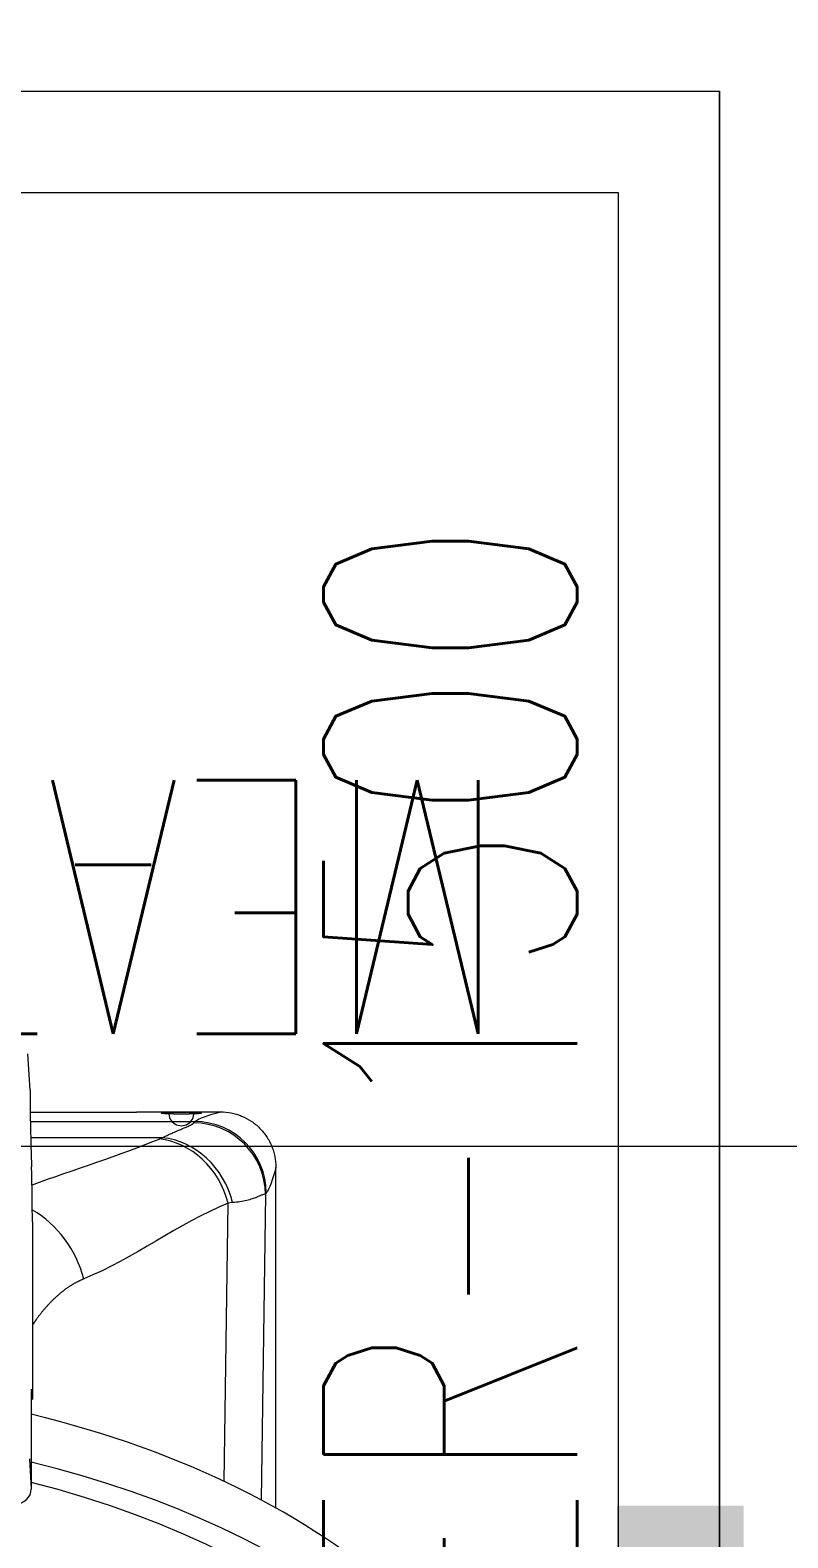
# Model space of a CAD drawing. Header units: millimetres. Extents: x 886808 to 1650903, y -1008069 to 230892.
# Drawn here: x 935751.7 to 935901.1, y -346851.4 to -346554.2 of the extents above; entities that cross this region are included whole.
import ezdxf

# ---------------------------------------------------------------- set-up
doc = ezdxf.new("R2010")
doc.units = ezdxf.units.MM
doc.layers.get('0').update_dxf_attribs({"lineweight": 0})
for name, color, linetype, lineweight in [('A_Dim', 8, 'Continuous', 5), ('hatch', 250, 'Continuous', 0), ('I-FURN', 252, 'Continuous', 5)]:
    doc.layers.add(name, color=color, linetype=linetype, lineweight=lineweight)
doc.styles.add('MtXpl_simplex8_shx', font='simplex8.shx')
doc.styles.add('TIÊU ĐỀ', font='arial.ttf', dxfattribs={"height": 230})
doc.dimstyles.new('1-100', dxfattribs={"dimtxt": 230, "dimasz": 150, "dimexe": 150, "dimexo": 300, "dimgap": 90, "dimtad": 1, "dimdec": 0, "dimrnd": 5, "dimzin": 0, "dimtxsty": 'TIÊU ĐỀ', "dimblk": 'ARCHTICK', "dimcen": 100, "dimdle": 120, "dimclrd": 256, "dimclre": 256, "dimclrt": 2, "dimadec": 0, "dimazin": 0, "dimtfac": 1, "dimtdec": 0, "dimtix": 1, "dimtmove": 1, "dimatfit": 3, "dimldrblk": 'OPEN30', "dimfxl": 900, "dimtolj": 1, "dimtzin": 0, "dimlwd": 13, "dimlwe": 13, "dimarcsym": 1})

# ---------------------------------------------------------------- blocks, each defined once
blk = doc.blocks.new('A$C26DD556D')
at = {"layer": 'hatch', "transparency": 33554636}
for p, q in [((2078.55, 23619.27), (2778.55, 23619.27)), ((2078.55, 23619.27), (2778.55, 23619.27)), ((2778.55, 22119.27), (2778.55, 23619.27)), ((2778.55, 23619.27), (2778.55, 22119.27)), ((2138.55, 23599.27), (2758.55, 23599.27)), ((2758.55, 23599.27), (2758.55, 22139.27)), ((2642.54, 23422.33, 0), (2642.11, 23429.55, 0)), ((2642.54, 23422.33, 0), (2642.54, 23420.82, 0)), ((2659.37, 23417.98, 0), (2642.56, 23417.98, 0)), ((2663.52, 23417.98, 0), (2659.37, 23417.98, 0)), ((2663.52, 23418.09, 0), (2680.07, 23418.09, 0)), ((2663.52, 23417.98, 0), (2663.52, 23418.09, 0)), ((2674.84, 23417.96, 0), (2669.91, 23417.96, 0)), ((2642.58, 23416.17, 0), (2675.05, 23416.17, 0)), ((2674.81, 23415.9, 0), (2675.05, 23416.17, 0)), ((2668.61, 23412.99, 0), (2642.64, 23412.99, 0)), ((2667.99, 23412.73, 0), (2668.61, 23412.99, 0)), ((2642.72, 23409.92, 0), (2642.8, 23407.27, 0)), ((2691.02, 23340, 0), (2691.02, 23407.13, 0)), ((2680.84, 23345.24, 0), (2681.61, 23400.1, 0)), ((2682.48, 23400.19, 0), (2681.61, 23400.1, 0)), ((2688.94, 23401.79, 0), (2688.09, 23341.61, 0)), ((2642.98, 23396.38, 0), (2642.98, 23361.48, 0)), ((2642.77, 23362.63, 0), (2642.77, 23343.73, 0)), ((2642.77, 23361.48, 0), (2642.98, 23361.48, 0)), ((2642.82, 23363.26, 0), (2642.78, 23363.26, 0)), ((2642.98, 23361.48, 0), (2642.82, 23363.26, 0)), ((2642.43, 23349.72, 0), (2642.77, 23343.73, 0))]:
    blk.add_line(p, q, dxfattribs=at)
for centre, major_axis, ratio, start_param, end_param in [((2634.54, 23422.33, 0), (-8, -0.02), 0.788008, 3.139597, 3.186348), ((2642.96, 23413.43, 0), (0.26, -12), 0.027505, 4.048572, 5.008503), ((2672.37, 23417.82, 0), (0, 2.47), 1, 1.512625, 4.770561), ((2674.81, 23401.79, 0), (-12.64, 6.35), 0.996987, 3.608258, 5.176634), ((2675.05, 23402.11, 0), (-9.95, 9.95), 0.998783, 3.9276, 5.497178), ((2667.99, 23397.17, 0), (-6.03, 14.73), 0.872255, 4.557709, 5.844076), ((2668.61, 23397.45, 0), (-6.43, 14.53), 0.885394, 4.515659, 5.81947), ((2642.56, 23403.77, 0), (0.26, -12), 0.027505, 0.906979, 1.866911), ((2635.99, 23381.47, 0), (-7.58, 18.51), 0.872255, 4.557709, 5.441353), ((2642.84, 23361.4, 0), (0.04, -2), 0.027505, 2.757028, 4.048572), ((2585.37, 23268.5, 0), (-157, 0), 0.615661, 3.141593, 4.338128), ((2585.37, 23259.05, 0), (-157, 0), 0.615661, 1.059776, 4.338128), ((2585.37, 23261.4, 0), (127.18, 0), 0.615661, 0, 3.544314), ((2585.37, 23261.56, 0), (127, 0), 0.615661, 0, 3.549966), ((2585.37, 23261.41, 0), (126.5, 0), 0.615661, 0, 3.555297), ((2585.37, 23259.05, 0), (-151, 0), 0.615661, 0.734046, 4.322472), ((2638.77, 23343.73, 0), (4, 0), 0.787531, 4.859228, 6.283185)]:
    blk.add_ellipse(centre, major_axis=major_axis, ratio=ratio, start_param=start_param, end_param=end_param, dxfattribs=at)
blk.add_ellipse((2672.37, 23417.82, 0), major_axis=(-4, 0), ratio=0.045558, dxfattribs=at)
for points, degree in [([(2675.05, 23416.17, 0), (2675.69, 23416.81, 0), (2677.76, 23417.45, 0), (2680.07, 23418.09, 0)], 3), ([(2642.82, 23403.65, 0), (2651.15, 23406.68, 0), (2660.4, 23409.62, 0), (2667.99, 23412.73, 0)], 3), ([(2691.02, 23407.13, 0), (2690.38, 23404.83, 0), (2689.75, 23402.75, 0), (2689.11, 23402.11, 0)], 3), ([(2681.61, 23400.1, 0), (2671.86, 23396.1, 0), (2662.87, 23389.15, 0), (2653.11, 23385.15, 0)], 3), ([(2689.11, 23402.11, 0), (2689.07, 23402.08, 0), (2689.02, 23401.97, 0)], 2)]:
    blk.add_open_spline(points, degree=degree, dxfattribs=at)
for points, degree, knots in [([(2680.07, 23418.09, 0), (2680.79, 23418.09, 0), (2681.5, 23418.02, 0), (2682.55, 23417.81, 0), (2682.9, 23417.72, 0), (2683.59, 23417.52, 0), (2683.93, 23417.4, 0), (2684.93, 23416.98, 0), (2685.56, 23416.65, 0), (2686.45, 23416.05, 0), (2686.74, 23415.84, 0), (2687.3, 23415.38, 0), (2687.56, 23415.14, 0), (2688.32, 23414.38, 0), (2688.77, 23413.83, 0), (2689.37, 23412.93, 0), (2689.56, 23412.62, 0), (2689.9, 23411.99, 0), (2690.2, 23411.34, 0), (2690.44, 23410.67, 0), (2690.65, 23409.99, 0), (2690.74, 23409.64, 0), (2690.95, 23408.57, 0), (2691.02, 23407.86, 0), (2691.02, 23407.13, 0)], 3, [0, 0, 0, 0, 0.125, 0.125, 0.1875, 0.1875, 0.25, 0.25, 0.375, 0.375, 0.4375, 0.4375, 0.5, 0.5, 0.625, 0.625, 0.6875, 0.6875, 0.75, 0.8125, 0.8125, 0.875, 0.875, 1, 1, 1, 1]), ([(2668.61, 23412.99, 0), (2668.78, 23413.07, 0), (2669.1, 23413.23, 0), (2669.57, 23413.45, 0), (2670, 23413.65, 0), (2670.4, 23413.83, 0), (2671.01, 23414.1, 0), (2671.79, 23414.44, 0), (2672.56, 23414.76, 0), (2673.1, 23414.99, 0), (2673.49, 23415.15, 0), (2673.83, 23415.3, 0), (2674.1, 23415.43, 0), (2674.31, 23415.54, 0), (2674.47, 23415.62, 0), (2674.6, 23415.7, 0), (2674.7, 23415.78, 0), (2674.77, 23415.84, 0), (2674.79, 23415.88, 0), (2674.81, 23415.9, 0)], 3, [0, 0, 0, 0, 0.058678, 0.113964, 0.165861, 0.214369, 0.259489, 0.393801, 0.511478, 0.575015, 0.634924, 0.697422, 0.757236, 0.800274, 0.842235, 0.883153, 0.92306, 0.961996, 1, 1, 1, 1]), ([(2688.94, 23401.79, 0), (2688.92, 23401.81, 0), (2688.87, 23401.85, 0), (2688.71, 23401.85, 0), (2688.41, 23401.76, 0), (2687.88, 23401.53, 0), (2687.19, 23401.23, 0), (2686.34, 23400.92, 0), (2685.26, 23400.61, 0), (2684, 23400.35, 0), (2682.98, 23400.24, 0), (2682.48, 23400.19, 0)], 3, [0, 0, 0, 0, 0.05921, 0.121104, 0.241328, 0.361774, 0.483481, 0.607472, 0.734781, 0.871894, 1, 1, 1, 1]), ([(2689.02, 23401.97, 0), (2689.02, 23401.96, 0), (2688.98, 23401.88, 0), (2688.96, 23401.82, 0), (2688.94, 23401.79, 0)], 2, [0.5, 0.5, 0.5, 0.75, 0.75, 1, 1, 1]), ([(2653.11, 23385.15, 0), (2651.36, 23384.43, 0), (2649.69, 23383.25, 0), (2648.09, 23382.11, 0), (2646.58, 23380.56, 0), (2645.13, 23379.07, 0), (2643.79, 23377.22, 0), (2643.38, 23376.65, 0), (2642.98, 23376.04, 0)], 2, [0, 0, 0, 0.125, 0.125, 0.25, 0.25, 0.375, 0.375, 0.4151958, 0.4151958, 0.4151958])]:
    blk.add_open_spline(points, degree=degree, knots=knots, dxfattribs=at)
at = {"layer": 'hatch', "transparency": 33554636, "style": 'MtXpl_simplex8_shx', "width": 0.7}
for s, rotation, p in [('BENCH-2 TIER-1500', 90, (2750.43, 23029.55)), (' MEAT SLICE MACHINE', 180, (2760.92, 23483.47, 0))]:
    blk.add_text(s, height=50, rotation=rotation, dxfattribs=at).set_placement(p)
blk = doc.blocks.new('_ArchTick')
at = {"color": 0, "linetype": 'ByBlock', "const_width": 0.15}
blk.add_lwpolyline([(-0.5, -0.5), (0.5, 0.5)], dxfattribs=at)
blk = doc.blocks.new('*D1147')
at = {"layer": 'A_Dim', "lineweight": 13, "transparency": 16777216}
for p, q in [((936191.5, -345054.2), (936191.5, -346894.2)), ((935389.19, -345174.2), (936341.5, -345174.2)), ((935289.19, -346774.2), (936341.5, -346774.2))]:
    blk.add_line(p, q, dxfattribs=at)
at = {"layer": 'Defpoints', "color": 0, "transparency": 16777216}
for p in [(935089.19, -345174.2), (934989.19, -346774.2), (936191.5, -346774.2)]:
    blk.add_point(p, dxfattribs=at)
at = {"layer": 'A_Dim', "lineweight": 13, "transparency": 16777216, "xscale": 150, "yscale": 150, "zscale": 150}
for p, rotation in [((936191.5, -345174.2), 90), ((936191.5, -346774.2), 270)]:
    blk.add_blockref('_ArchTick', p, dxfattribs=dict(at, rotation=rotation))
at = {"layer": 'A_Dim', "color": 2, "transparency": 16777216, "insert": (935984.07, -345974.2), "char_height": 230, "attachment_point": 5, "rotation": 90, "style": 'TIÊU ĐỀ'}
blk.add_mtext('\\A1;1600', dxfattribs=at)
blk = doc.blocks.new('_Open30')
at = {"color": 0, "linetype": 'ByBlock', "lineweight": -2}
for p, q in [((-1, 0.2679), (0, 0)), ((0, 0), (-1, -0.2679)), ((0, 0), (-1, 0))]:
    blk.add_line(p, q, dxfattribs=at)
blk = doc.blocks.new('*D1148')
at = {"layer": 'A_Dim', "lineweight": 13, "transparency": 16777216}
for p, q in [((936191.5, -346774.2), (936191.5, -346624.2)), ((935289.19, -346774.2), (936341.5, -346774.2)), ((936191.5, -346774.2), (936191.5, -347399.2)), ((935723.5, -347399.2), (936341.5, -347399.2)), ((936191.5, -347399.2), (936191.5, -347549.2))]:
    blk.add_line(p, q, dxfattribs=at)
at = {"layer": 'Defpoints', "color": 0, "transparency": 16777216}
for p in [(934989.19, -346774.2), (935423.5, -347399.2), (936191.5, -347399.2)]:
    blk.add_point(p, dxfattribs=at)
at = {"layer": 'A_Dim', "lineweight": 13, "transparency": 16777216, "xscale": 150, "yscale": 150, "zscale": 150}
for p, rotation in [((936191.5, -346774.2), 270), ((936191.5, -347399.2), 90)]:
    blk.add_blockref('_ArchTick', p, dxfattribs=dict(at, rotation=rotation))
at = {"layer": 'A_Dim', "color": 2, "transparency": 16777216, "insert": (935984.07, -347086.7), "char_height": 230, "attachment_point": 5, "rotation": 90, "style": 'TIÊU ĐỀ'}
blk.add_mtext('\\A1;625', dxfattribs=at)

msp = doc.modelspace()

# ---------------------------------------------------------------- block references
at = {"layer": 'I-FURN', "transparency": 33554636}
msp.add_blockref('A$C26DD556D', (933109.12, -370185.5), dxfattribs=at)

# ---------------------------------------------------------------- dimensions: what is measured, and where the dimension line sits
at = {"layer": 'A_Dim'}
for base, p1, p2, picture, middle in [((936191.5, -346774.2), (935089.19, -345174.2), (934989.19, -346774.2), '*D1147', (935984.07, -345974.2)), ((936191.5, -347399.2), (934989.19, -346774.2), (935423.5, -347399.2), '*D1148', (935984.07, -347086.7))]:
    dim = msp.add_linear_dim(base=base, p1=p1, p2=p2, angle=90, dimstyle='1-100', dxfattribs=at)
    dim.commit()
    dim.dimension.update_dxf_attribs({"geometry": picture, "text_midpoint": middle})

doc.saveas('drawing.dxf')
